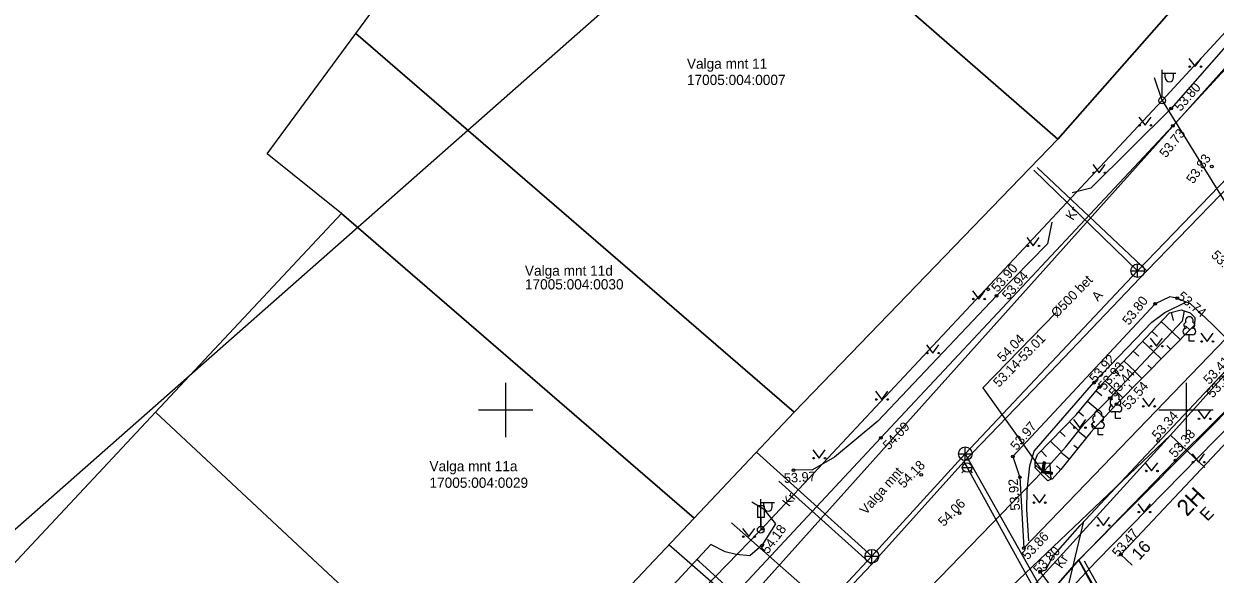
# Model space of a CAD drawing. Extents: x 640313 to 641418, y 6454078 to 6455966.
# Drawn here: x 641064.6 to 641152.1, y 6455637.9 to 6455678.4 of the extents above; entities that cross this region are included whole.
import ezdxf

# ---------------------------------------------------------------- set-up
doc = ezdxf.new("R2010")
doc.units = 0
for name, color, linetype in [('AED', 7, 'Continuous'), ('Default', 7, 'Continuous'), ('HALJASTUS', 7, 'Continuous'), ('HOONE', 7, 'Continuous'), ('KKAEV', 7, 'Continuous'), ('KORGUS-EH2000', 7, 'Continuous'), ('KTRASS', 7, 'Continuous'), ('LIIKLUS', 7, 'Continuous'), ('MOOTPIIR', 7, 'Continuous'), ('MPOHULIIN', 7, 'Continuous'), ('PIIR', 7, 'Continuous'), ('POST', 7, 'Continuous'), ('PUU', 7, 'Continuous'), ('RELJEEF', 7, 'Continuous'), ('SITRASS', 7, 'Continuous'), ('TEE', 7, 'Continuous'), ('TRUUP', 7, 'Continuous'), ('VKAEV', 7, 'Continuous'), ('VORK', 7, 'Continuous'), ('VORMISTUS2', 7, 'Continuous'), ('VTRASS', 7, 'Continuous')]:
    doc.layers.add(name, color=color, linetype=linetype)

# ---------------------------------------------------------------- blocks, each defined once
blk = doc.blocks.new('KAKAEV')
at = {"layer": 'Default'}
for p, q in [((-1, 0), (1, 0)), ((0, -1), (0, 1))]:
    blk.add_line(p, q, dxfattribs=at)
blk.add_circle((0, 0), 1, dxfattribs=at)
blk = doc.blocks.new('VAPOST_1')
at = {"layer": 'Default'}
for p, q in [((0, 0.5), (0, 4.5)), ((0, 4), (2, 4)), ((0.45, 3.36), (0.45, 4)), ((1.68, 3.36), (1.68, 4))]:
    blk.add_line(p, q, dxfattribs=at)
blk.add_arc((1.07, 3.36), 0.613, 180, 0, dxfattribs=at)
blk = doc.blocks.new('PUPOST_1')
at = {"layer": 'Default'}
blk.add_circle((0, 0), 0.5, dxfattribs=at)
blk = doc.blocks.new('LIIKLM_1')
at = {"layer": 'Default'}
for points in [[(-0.5, 3.5), (-0.5, 1.8)], [(0.5, 3.5), (-0.5, 3.5)], [(0.5, 1.8), (-0.5, 1.8)], [(0, 1.8), (0, 0)], [(0.5, 3.5), (0.5, 1.8)], [(0.5, 0), (0, 0)]]:
    blk.add_lwpolyline(points, dxfattribs=at)
blk = doc.blocks.new('MURU_1')
at = {"layer": 'Default'}
for p, q in [((-0.93, 1.21), (0, 0)), ((0, 0), (0.89, 1.21))]:
    blk.add_line(p, q, dxfattribs=at)
for centre in [(-0.8, 0), (0.86, 0)]:
    blk.add_circle(centre, 0.11, dxfattribs=at)
blk = doc.blocks.new('LEHTP1_1')
at = {"layer": 'Default'}
for p, q in [((0.48, 0.95), (-0.48, 0.95)), ((0, 0), (0, 0.95)), ((0.76, 0), (0, 0))]:
    blk.add_line(p, q, dxfattribs=at)
for centre, radius, start, end in [((0, 3.04), 0.554, 332.5799, 207.4201), ((-0.47, 1.42), 0.475, 90.0016, 269.3953), ((-0.34, 2.35), 0.465, 109.0217, 253.1415), ((0.34, 2.35), 0.465, 286.8508, 70.9859), ((0.47, 1.42), 0.475, 270.6047, 89.9984)]:
    blk.add_arc(centre, radius, start, end, dxfattribs=at)
blk = doc.blocks.new('TORVAL_1')
at = {"layer": 'Default'}
for p, q in [((-1.1, 0.9), (-0.9, 1.1)), ((-0.2, 0), (-1.1, 0.9)), ((-1.09, 0.89), (-0.79, 0.99)), ((-1.05, 0.85), (-0.75, 0.95)), ((-1.04, 0.96), (-0.83, 1.03)), ((-1.01, 0.81), (-0.71, 0.91)), ((0, 0), (-1, 1)), ((-1, -1), (0, 0)), ((-0.97, 0.77), (-0.67, 0.87)), ((-0.96, 1.04), (-0.87, 1.07)), ((-0.93, 0.73), (-0.63, 0.83)), ((0.2, 0), (-0.9, 1.1)), ((-0.9, -1.1), (0.2, 0)), ((-0.89, 0.69), (-0.59, 0.79)), ((-0.86, 0.65), (-0.55, 0.75)), ((-0.82, 0.61), (-0.51, 0.71)), ((-0.78, 0.57), (-0.47, 0.67)), ((-0.74, 0.54), (-0.43, 0.64)), ((-0.7, 0.5), (-0.39, 0.6)), ((-0.66, 0.46), (-0.35, 0.56)), ((-0.62, 0.42), (-0.31, 0.52)), ((-0.58, 0.38), (-0.28, 0.48)), ((-0.54, 0.34), (-0.24, 0.44)), ((-0.5, 0.3), (-0.2, 0.4)), ((-0.46, 0.26), (-0.16, 0.36)), ((-0.42, 0.22), (-0.12, 0.32)), ((-0.4, -0.2), (0.2, 0)), ((-0.38, 0.18), (-0.08, 0.28)), ((-0.34, 0.14), (-0.04, 0.24)), ((-0.32, -0.12), (0.16, 0.04)), ((-0.3, 0.1), (0, 0.2)), ((-0.26, 0.06), (0.04, 0.16)), ((-0.24, -0.04), (0.12, 0.08)), ((-0.22, 0.02), (0.08, 0.12)), ((-1.1, -0.9), (-0.2, 0)), ((-1.1, -0.9), (-0.5, -0.7)), ((-1.1, -0.9), (-0.9, -1.1)), ((-1.06, -0.94), (-0.58, -0.78)), ((-1.02, -0.82), (-0.42, -0.63)), ((-1.02, -0.98), (-0.66, -0.86)), ((-0.98, -1.02), (-0.74, -0.94)), ((-0.95, -0.75), (-0.35, -0.55)), ((-0.94, -1.06), (-0.82, -1.02)), ((-0.87, -0.67), (-0.27, -0.47)), ((-0.79, -0.59), (-0.19, -0.39)), ((-0.71, -0.51), (-0.11, -0.31)), ((-0.63, -0.43), (-0.03, -0.23)), ((-0.55, -0.35), (0.05, -0.15)), ((-0.47, -0.27), (0.13, -0.08))]:
    blk.add_line(p, q, dxfattribs=at)
blk = doc.blocks.new('VESIIB')
at = {"layer": 'Default'}
for p, q in [((-0.7, 0), (0.7, 0)), ((-0.49, -0.49), (-0.77, -0.77)), ((0.49, -0.49), (0.77, -0.77))]:
    blk.add_line(p, q, dxfattribs=at)
blk.add_circle((0, 0), 0.7, dxfattribs=at)
blk = doc.blocks.new('RING02_1')
at = {"layer": 'KORGUS-EH2000'}
blk.add_circle((0, 0), 0.2, dxfattribs=at)
blk = doc.blocks.new('VKORIS')
at = {"layer": 'VORK'}
for p, q in [((0, 4), (0, -4)), ((-4, 0), (4, 0))]:
    blk.add_line(p, q, dxfattribs=at)

msp = doc.modelspace()

# ---------------------------------------------------------------- linework, layer by layer
at = {"layer": 'AED'}
msp.add_lwpolyline([(641146.925, 6455629.991), (641142.12, 6455638.97), (641149.237, 6455646.296), (641154.955, 6455651.968)], dxfattribs=at)
at = {"layer": 'HALJASTUS'}
msp.add_lwpolyline([(641142.517, 6455638.911), (641147.413, 6455630.113)], dxfattribs=at)
at = {"layer": 'HOONE'}
msp.add_lwpolyline([(641154.698, 6455647.772), (641153.858, 6455648.563), (641145.211, 6455639.38), (641146.051, 6455638.589)], dxfattribs=at)
at = {"layer": 'KORGUS-EH2000'}
for centre in [(641148.903, 6455672.169), (641135.454, 6455658.868), (641136.071, 6455658.386), (641143.238, 6455652.009), (641143.611, 6455651.667), (641144.394, 6455650.863), (641144.889, 6455650.43), (641147.951, 6455647.74), (641121.151, 6455645.579), (641149.237, 6455646.296), (641118.835, 6455640.028), (641138.09, 6455639.844), (641145.211, 6455639.38), (641139.276, 6455638.124)]:
    msp.add_circle(centre, 0.1, dxfattribs=at)
at = {"layer": 'KTRASS'}
for points in [[(641146.444, 6455660.237), (641167.737, 6455682.352)], [(641138.821, 6455667.621), (641146.444, 6455660.237)], [(641146.444, 6455660.237), (641133.78, 6455646.782)], [(641126.918, 6455639.249), (641118.432, 6455646.899)], [(641133.78, 6455646.782), (641126.918, 6455639.249)], [(641133.78, 6455646.782), (641145.441, 6455626.075)], [(641120.649, 6455632.535), (641112.005, 6455640.096)], [(641120.649, 6455632.535), (641126.918, 6455639.249)]]:
    msp.add_lwpolyline(points, dxfattribs=at)
at = {"layer": 'MOOTPIIR'}
msp.add_lwpolyline([(641005.662, 6455517.616), (641053.113, 6455565.946), (641096.247, 6455611.949), (641199.263, 6455726.957), (641214.169, 6455710.688), (641181.689, 6455678.472), (641192.734, 6455666.989), (641181.877, 6455656.546), (641171.041, 6455667.049), (641143.409, 6455638.857), (641079.293, 6455570.339), (641053.862, 6455544.314), (641002.845, 6455496.514)], dxfattribs=at)
at = {"layer": 'MPOHULIIN'}
for points in [[(641148.249, 6455672.757), (641177.122, 6455704.093), (641211.157, 6455741.799)], [(641148.249, 6455672.757), (641147.683, 6455674.403)], [(641118.752, 6455641.196), (641148.249, 6455672.757)], [(641148.249, 6455672.757), (641160.468, 6455652.981)], [(641089.481, 6455611.056), (641118.752, 6455641.196)]]:
    msp.add_lwpolyline(points, dxfattribs=at)
at = {"layer": 'PIIR'}
msp.add_lwpolyline([(641296.12, 6455799.56), (641274.59, 6455777.38), (641265.59, 6455768.59), (641244.26, 6455745.67), (641222.48, 6455722.23), (641201.2, 6455700.54), (641180.13, 6455678.32), (641171.14, 6455668.19), (641142.12, 6455638.98), (641132.03, 6455627.4), (641101.1, 6455594.76), (641087.79, 6455611.35), (641100.72, 6455625.11), (641099.2, 6455626.54), (641113.86, 6455642.06), (641121.21, 6455649.84), (641140.58, 6455669.91), (641170.91, 6455704.35), (641182.28, 6455716.38), (641216.64, 6455752.56), (641234.68, 6455771.53), (641250.06, 6455787.79), (641270.46, 6455810.04)], dxfattribs=at)
for points in [[(641170.91, 6455704.35), (641140.58, 6455669.91), (641105.67, 6455700.33), (641093.94, 6455710.55), (641101.34, 6455719.38), (641108.92, 6455713.57), (641124.79, 6455701.4), (641143.13, 6455725.04)], [(641089, 6455677.68), (641105.67, 6455700.33), (641140.58, 6455669.91), (641121.21, 6455649.84)], [(641113.86, 6455642.06), (641087.93, 6455664.45), (641082.48, 6455668.82), (641088.99, 6455677.68), (641121.21, 6455649.84)], [(641171.14, 6455668.19), (641197.18, 6455641.81), (641178.86, 6455624.03), (641160.62, 6455606.33), (641142.12, 6455638.98)], [(641099.2, 6455626.54), (641074.27, 6455649.85), (641087.93, 6455664.45), (641113.86, 6455642.06)], [(641074.27, 6455649.85), (641100.72, 6455625.11), (641087.79, 6455611.35), (641058.83, 6455633.34)], [(641142.12, 6455638.98), (641160.62, 6455606.33), (641178.11, 6455575.49), (641197.12, 6455543.53), (641225.85, 6455493.28), (641214.49, 6455469.64), (641198.15, 6455436.25), (641197.08, 6455433.61), (641200.64, 6455420.95), (641189.85, 6455421.98), (641185.33, 6455422.77), (641189.87, 6455447.95), (641210.63, 6455493.51), (641188.41, 6455533.3), (641181.04, 6455546.44), (641168.61, 6455568.78), (641159.1, 6455587.17), (641132.03, 6455627.4)]]:
    msp.add_lwpolyline(points, close=True, dxfattribs=at)
at = {"layer": 'RELJEEF'}
for p, q in [((641148.907, 6455657.182), (641149.061, 6455656.585)), ((641149.867, 6455657.29), (641149.726, 6455656.531)), ((641148.184, 6455656.516), (641148.994, 6455655.753)), ((641150.273, 6455655.884), (641149.973, 6455656.18)), ((641147.498, 6455655.789), (641147.903, 6455655.406)), ((641149.571, 6455655.173), (641148.989, 6455655.747)), ((641146.126, 6455654.334), (641146.532, 6455653.951)), ((641146.812, 6455655.061), (641147.623, 6455654.296)), ((641148.166, 6455653.749), (641147.618, 6455654.29)), ((641148.868, 6455654.461), (641148.586, 6455654.74)), ((641145.44, 6455653.606), (641146.253, 6455652.839)), ((641144.754, 6455652.879), (641145.161, 6455652.495)), ((641146.761, 6455652.326), (641146.247, 6455652.833)), ((641147.463, 6455653.038), (641147.198, 6455653.3)), ((641144.068, 6455652.151), (641144.883, 6455651.382)), ((641146.058, 6455651.614), (641145.81, 6455651.859)), ((641143.397, 6455651.41), (641143.818, 6455651.058)), ((641145.356, 6455650.903), (641144.876, 6455651.376)), ((641142.756, 6455650.642), (641143.534, 6455649.993)), ((641143.988, 6455649.443), (641143.464, 6455649.922)), ((641144.663, 6455650.182), (641144.415, 6455650.408)), ((641141.436, 6455649.141), (641142.124, 6455648.475)), ((641142.116, 6455649.874), (641142.472, 6455649.577)), ((641140.74, 6455648.423), (641141.117, 6455648.058)), ((641142.667, 6455647.943), (641142.077, 6455648.416)), ((641143.314, 6455648.705), (641143.037, 6455648.957)), ((641140.044, 6455647.705), (641140.843, 6455646.93)), ((641142.041, 6455647.163), (641141.746, 6455647.4)), ((641139.348, 6455646.987), (641139.76, 6455646.588)), ((641141.416, 6455646.383), (641140.797, 6455646.879)), ((641138.919, 6455646.121), (641140.079, 6455646.087)), ((641140.098, 6455644.908), (641140.022, 6455646.024)), ((641140.79, 6455645.603), (641140.472, 6455645.887))]:
    msp.add_line(p, q, dxfattribs=at)
for points in [[(641138.993, 6455645.892), (641138.913, 6455645.923), (641138.923, 6455646.262), (641139.092, 6455646.723), (641141.921, 6455649.641), (641143.611, 6455651.667), (641148.782, 6455657.15), (641149.644, 6455657.373), (641150.301, 6455657.129), (641150.647, 6455656.801), (641150.623, 6455656.239), (641144.889, 6455650.43), (641143.009, 6455648.37), (641140.801, 6455645.616), (641140.171, 6455644.913), (641140.098, 6455644.908)], [(641139.619, 6455645.58), (641141.174, 6455647.295), (641142.523, 6455648.97), (641144.394, 6455650.863), (641149.726, 6455656.531)]]:
    msp.add_lwpolyline(points, dxfattribs=at)
at = {"layer": 'SITRASS'}
for p, q in [((641148.868, 6455648.149), (641151.389, 6455645.765)), ((641130.695, 6455629.299), (641116.597, 6455641.698))]:
    msp.add_line(p, q, dxfattribs=at)
for points in [[(641169.912, 6455671.612), (641169.361, 6455670.954), (641148.868, 6455648.149)], [(641129.49, 6455626.916), (641129.851, 6455627.242), (641148.868, 6455648.149)], [(641133.541, 6455633.501), (641134.139, 6455634.135), (641148.868, 6455648.149)]]:
    msp.add_lwpolyline(points, dxfattribs=at)
at = {"layer": 'TEE'}
msp.add_line((641137.799, 6455645.048), (641138.09, 6455639.844), dxfattribs=at)
for points in [[(641088.404, 6455609.746), (641089.143, 6455609.77), (641090.071, 6455609.99), (641093.01, 6455611.358), (641093.311, 6455611.231), (641106.684, 6455625.533), (641127.583, 6455647.945), (641149.034, 6455670.893), (641167.573, 6455690.976), (641178.254, 6455702.631), (641178.6, 6455703.559), (641178.67, 6455704.263)], [(641161.079, 6455689.871), (641159.937, 6455686.556), (641157.964, 6455682.535), (641148.903, 6455672.169), (641143.002, 6455666.294), (641141.635, 6455665.956)], [(641139.276, 6455638.124), (641139.691, 6455638.242), (641140.204, 6455639.242), (641142.232, 6455641.512), (641146.683, 6455646.27), (641154.107, 6455654.156), (641155.022, 6455653.361), (641155.834, 6455652.76), (641156.982, 6455654.039), (641157.998, 6455655.175), (641156.417, 6455656.581), (641163.68, 6455664.336), (641169.932, 6455670.977), (641170.89, 6455671.965), (641171.7, 6455672.497), (641173.112, 6455672.877), (641173.542, 6455673.115)], [(641140.15, 6455663.818), (641139.812, 6455662.218), (641136.071, 6455658.386), (641127.348, 6455649.185), (641124.166, 6455646.539), (641122.559, 6455645.595), (641121.151, 6455645.579)], [(641149.341, 6455658.227), (641148.801, 6455658.307), (641147.738, 6455657.809), (641137.268, 6455646.574), (641137.799, 6455645.048)], [(641138.45, 6455640.384), (641138.314, 6455642.688), (641138.319, 6455644.07), (641138.512, 6455645.891), (641138.837, 6455646.985), (641143.238, 6455652.009), (641147.498, 6455656.443), (641148.444, 6455657.171), (641150.036, 6455657.945)], [(641149.341, 6455658.227), (641150.316, 6455657.831), (641151.921, 6455656.314), (641152.957, 6455655.286)], [(641138.09, 6455639.844), (641152.957, 6455655.286)], [(641118.102, 6455643.257), (641118.958, 6455642.739), (641119.826, 6455641.633), (641118.835, 6455640.028), (641117.955, 6455639.291), (641116.94, 6455639.374), (641116.144, 6455639.563), (641115.076, 6455640.122)], [(641141.04, 6455635.744), (641142.48, 6455641.83)], [(641088.923, 6455609.763), (641088.172, 6455611.363), (641102.669, 6455626.707), (641115.076, 6455640.122)], [(641145.054, 6455628.98), (641141.04, 6455635.744), (641139.28, 6455638.132)]]:
    msp.add_lwpolyline(points, dxfattribs=at)
at = {"layer": 'TRUUP'}
for points in [[(641135.072, 6455651.627), (641140.446, 6455657.141)], [(641135.072, 6455651.627), (641139.465, 6455645.471)], [(641138.89, 6455645.772), (641138.993, 6455645.892), (641140.098, 6455644.908), (641139.848, 6455644.781), (641138.89, 6455645.772)], [(641129.668, 6455635.36), (641139.465, 6455645.471)]]:
    msp.add_lwpolyline(points, dxfattribs=at)
at = {"layer": 'VORMISTUS2'}
msp.add_lwpolyline([(640727.379, 6455344.496), (641214.551, 6455774.046)], dxfattribs=at)
at = {"layer": 'VTRASS'}
for points in [[(641029.385, 6455534.869), (641038.742, 6455544.291), (641048.874, 6455554.889), (641056.254, 6455562.519), (641064.59, 6455571.237), (641074.092, 6455581.767), (641080.511, 6455588.664), (641089.165, 6455598.053), (641089.464, 6455598.464), (641093.794, 6455603.035), (641102.263, 6455612.118), (641111.182, 6455621.705), (641121.142, 6455632.556), (641126.888, 6455638.63), (641133.668, 6455646.192), (641140.009, 6455652.778), (641147.124, 6455660.234), (641161.001, 6455674.552), (641168.515, 6455682.121), (641177.534, 6455691.683), (641186.651, 6455701.22), (641198.864, 6455714.394), (641208.213, 6455724.233), (641216.466, 6455732.803)], [(641147.124, 6455660.234), (641139.056, 6455667.835)], [(641133.668, 6455646.192), (641133.911, 6455645.767), (641140.337, 6455634.144), (641145.277, 6455625.246), (641148.776, 6455627.226)], [(641126.888, 6455638.63), (641120.08, 6455644.763)], [(641121.142, 6455632.556), (641114.207, 6455638.884), (641114.054, 6455639.017)]]:
    msp.add_lwpolyline(points, dxfattribs=at)

# ---------------------------------------------------------------- block references
at = {"layer": 'HALJASTUS', "xscale": 0.5, "yscale": 0.5}
for p in [(641150.679, 6455675.239), (641146.991, 6455670.927), (641143.615, 6455667.431), (641138.776, 6455662.062), (641134.778, 6455658.155), (641147.825, 6455654.686), (641151.555, 6455655.032), (641131.395, 6455654.182), (641127.651, 6455650.77), (641147.262, 6455650.268), (641151.35, 6455649.351), (641142.186, 6455648.698), (641123.038, 6455646.458), (641150.917, 6455646.164), (641147.475, 6455645.519), (641139.23, 6455643.186), (641146.935, 6455642.495), (641143.939, 6455641.509), (641117.868, 6455640.689)]:
    msp.add_blockref('MURU_1', p, dxfattribs=at)
at = {"layer": 'KKAEV', "xscale": 0.5, "yscale": 0.5}
for p in [(641146.444, 6455660.237), (641133.78, 6455646.782), (641126.918, 6455639.249)]:
    msp.add_blockref('KAKAEV', p, dxfattribs=at)
at = {"layer": 'KORGUS-EH2000', "xscale": 0.5, "yscale": 0.5, "rotation": 146.62069737672394}
for p in [(641149.034, 6455670.893), (641151.901, 6455667.897), (641147.738, 6455657.809), (641149.341, 6455658.227), (641127.583, 6455647.945), (641137.268, 6455646.574), (641130.529, 6455645.238), (641137.799, 6455645.048), (641133.365, 6455642.409)]:
    msp.add_blockref('RING02_1', p, dxfattribs=at)
at = {"layer": 'LIIKLUS', "xscale": 0.5, "yscale": 0.5}
msp.add_blockref('LIIKLM_1', (641118.752, 6455641.196), dxfattribs=at)
at = {"layer": 'POST', "xscale": 0.5, "yscale": 0.5}
for name, p in [('VAPOST_1', (641148.249, 6455672.757)), ('PUPOST_1', (641148.249, 6455672.757)), ('VAPOST_1', (641118.752, 6455641.196)), ('PUPOST_1', (641118.752, 6455641.196))]:
    msp.add_blockref(name, p, dxfattribs=at)
at = {"layer": 'PUU', "xscale": 0.5, "yscale": 0.5}
for p in [(641150.244, 6455655.054), (641144.82, 6455649.383), (641143.541, 6455648.163)]:
    msp.add_blockref('LEHTP1_1', p, dxfattribs=at)
at = {"layer": 'TRUUP', "xscale": 0.49999999999999994, "yscale": 0.4999999999999999, "rotation": -143.811629004608}
msp.add_blockref('TORVAL_1', (641139.465, 6455645.471), dxfattribs=at)
at = {"layer": 'VKAEV', "xscale": 0.5, "yscale": 0.5}
msp.add_blockref('VESIIB', (641133.911, 6455645.767), dxfattribs=at)
at = {"layer": 'VORK', "xscale": 0.5, "yscale": 0.5}
for p in [(641100, 6455650), (641150, 6455650)]:
    msp.add_blockref('VKORIS', p, dxfattribs=at)

# ---------------------------------------------------------------- texts
at = {"layer": 'HOONE'}
for s, height, p in [('2H', 1.2, (641150.074, 6455642.118)), ('E', 0.9, (641151.575, 6455641.771)), ('16', 0.9, (641146.568, 6455638.909))]:
    msp.add_text(s, height=height, rotation=46.72189, dxfattribs=at).set_placement(p)
at = {"layer": 'KORGUS-EH2000'}
for s, rotation, p in [(' 53.80', 49.17666, (641149.433, 6455671.711)), ('53.73', 51.37562, (641148.526, 6455668.489)), ('53.83', 55.22407, (641150.535, 6455666.581)), ('53.75', 315.94679, (641151.797, 6455661.317)), (' 53.90', 49.17666, (641135.984, 6455658.41)), (' 53.94', 49.17666, (641136.768, 6455657.84)), ('53.74', 320.78177, (641149.317, 6455658.24)), ('53.80', 51.73422, (641145.799, 6455656.178)), (' 53.92', 49.17666, (641143.17, 6455651.736)), (' 53.93', 49.17666, (641143.835, 6455651.19)), (' 53.41 ', 47.16992, (641151.533, 6455651.636)), (' 53.44', 49.17666, (641144.599, 6455650.693)), (' 53.37 ', 47.16992, (641151.782, 6455650.644)), (' 53.54', 49.17666, (641145.58, 6455649.752)), ('54.09', 47.27135, (641128.158, 6455647.011)), ('53.97', 50.14017, (641137.564, 6455646.974)), (' 53.34', 49.17666, (641147.778, 6455647.57)), (' 53.38', 49.17666, (641149.038, 6455646.242)), ('54.18', 45.97092, (641129.258, 6455644.2)), (' 53.97', 3.69775, (641120.212, 6455644.614)), ('53.92', 94.51281, (641137.811, 6455642.634)), ('54.06', 45.67011, (641132.204, 6455641.387)), (' 54.18', 53.45218, (641119.121, 6455639.159)), (' 53.47', 49.17666, (641144.85, 6455638.933)), (' 53.86 ', 46.64135, (641138.189, 6455638.749)), (' 53.80 ', 46.64135, (641139.027, 6455637.684))]:
    msp.add_text(s, height=0.7, rotation=rotation, dxfattribs=at).set_placement(p)
at = {"layer": 'PIIR'}
for s, p in [('Valga mnt 11', (641113.322, 6455675.085)), ('17005:004:0007', (641113.322, 6455673.888)), ('Valga mnt 11d', (641101.418, 6455659.87)), ('17005:004:0030', (641101.418, 6455658.862)), ('Valga mnt 11a', (641094.405, 6455645.495)), ('17005:004:0029', (641094.405, 6455644.28))]:
    msp.add_text(s, height=0.75, dxfattribs=at).set_placement(p)
at = {"layer": 'TEE'}
for s, rotation, p in [('Kr', 58.82144, (641141.702, 6455663.882)), ('A', 49.28258, (641143.53, 6455657.935)), ('Valga mnt', 48.76064, (641126.476, 6455642.249)), ('Kr', 53.28372, (641120.832, 6455642.845)), ('Kr', 55.72428, (641140.868, 6455638.291))]:
    msp.add_text(s, height=0.7, rotation=rotation, dxfattribs=at).set_placement(p)
at = {"layer": 'TRUUP'}
for s, p in [(' %%C500 bet', (641140.326, 6455656.55)), ('53.14-53.01', (641136.252, 6455651.62)), ('54.04', (641136.552, 6455653.48))]:
    msp.add_text(s, height=0.7, rotation=45.73913, dxfattribs=at).set_placement(p)

doc.saveas('drawing.dxf')
